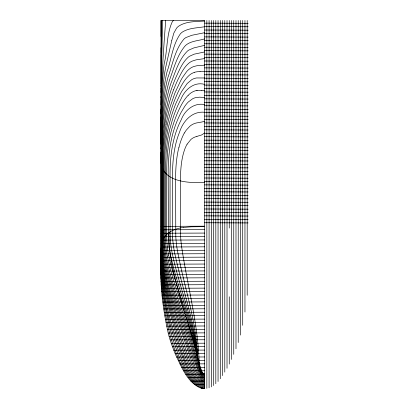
<?xml version="1.0" encoding="UTF-8"?>
<svg xmlns="http://www.w3.org/2000/svg" width="409" height="409" viewBox="0 0 409 409"><rect width="100%" height="100%" fill="white"/><g stroke="black" fill="none" stroke-linecap="round" stroke-linejoin="round"><path stroke-width="0.61" d="M161.018 120.128L161.039 109.07M161.008 117.081L161.013 132.015M161.044 97.72L161.064 90.363M161.028 53.589L161.034 47.669M161.049 144.208C160.18 102.869 162.516 61.626 165.717 20.45M204.607 182.363C186.903 183.36 158.702 181.862 161.044 157.087L161.269 84.182L162.552 20.45M160.998 122.23L161.003 125.154M161.049 92.562L161.064 88.303M161.003 54.382L161.059 84.193M161.039 36.493L161.039 20.45L204.607 20.45L204.607 388.55A14.458 14.458 0 0 1 200.262 387.885C187.419 382.241 181.995 367.747 176.151 355.958A189.198 189.198 0 0 1 174.551 352.149L171.673 344.552A132.404 132.404 0 0 1 168.217 333.105C162.859 308.913 159.735 284.097 161.008 259.291M161.013 20.45L161.059 86.248M161.008 259.178C160.926 250.032 160.216 238.529 168.897 232.752L169.193 243.36L170.144 253.641L172.077 265.564L174.423 276.305L179.715 295.988L193.16 339.772L200.144 367.037L202.399 372.527L203.437 373.698L204.607 374.128L202.93 374.128M161.008 114.009L161.054 96.529M161.028 104.924L161.351 20.45M161.008 258.145C159.873 283.447 163.917 308.626 169.571 333.202A162.894 162.894 0 0 0 175.706 351.991L180.052 362.195L184.633 370.917A97.685 97.685 0 0 0 187.23 375.109C190.62 380.227 194.771 385.59 200.937 387.349A13.85 13.85 0 0 0 203.84 387.814L204.607 387.834M161.243 153.268L161.233 247.905C160.711 273.836 168.073 299.015 175.671 323.545C179.873 336.934 184.239 350.288 189.321 363.376C192.613 370.252 195.062 379.414 202.91 382.333A7.357 7.357 0 0 0 204.607 382.533M161.161 147.741C161.458 123.666 161.095 99.459 164.3 75.542A175.354 175.354 0 0 1 165.722 67.168L171.724 40.655M197.654 357.982C196.678 321.101 183.748 285.814 177.271 249.715A122.112 122.112 0 0 1 175.788 236.755L175.589 179.704C175.614 168.794 176.264 157.787 178.927 147.168M161.381 152.966C161.57 131.611 161.841 110.139 165.379 89.029A144.628 144.628 0 0 1 167.792 77.904C172.567 64.801 174.801 49.591 184.173 38.809A13.732 13.732 0 0 1 185.972 37.546L191.862 35.276L204.607 32.71M197.184 355.835L197.23 353.453A54.152 54.152 0 0 0 197.102 349.649C192.772 316.556 181.34 284.904 174.525 252.297A111.785 111.785 0 0 1 172.618 237.895M166.039 124.673C163.36 139.311 163.022 154.234 163.002 169.07L163.012 241.407L163.661 253.283A102.168 102.168 0 0 0 164.219 257.644L166.049 267.481A194.485 194.485 0 0 0 167.854 275.175L174.045 295.758L190.599 341.561L199.459 370.37L202.061 375.646L203.15 376.73L204.607 377.226M166.044 124.648L167.889 115.522A156.161 156.161 0 0 1 170.226 106.509L174.934 92.966L180.732 80.553A76.238 76.238 0 0 1 182.547 77.388L186.601 71.693A22.541 22.541 0 0 1 188.585 69.653L190.354 68.277A15.097 15.097 0 0 1 193.718 66.565L196.407 65.849A26.156 26.156 0 0 1 198.958 65.522L203.324 65.256A31.35 31.35 0 0 0 204.607 65.138M171.739 40.583L173.815 33.124L176.601 28.124A12.536 12.536 0 0 1 178.528 26.268C186.09 21.161 195.87 21.631 204.607 21.043M173.605 89.806L175.579 84.903A143.482 143.482 0 0 1 177.746 80.016C180.814 73.881 183.82 67.275 189.26 62.838A15.378 15.378 0 0 1 192.036 61.166L196.192 59.826L204.607 58.589M184.449 132.986L185.292 131.601A30.026 30.026 0 0 1 186.361 130.036L189.914 126.192A15.373 15.373 0 0 1 195.144 123.313A19.238 19.238 0 0 1 196.606 122.93L201.627 122.035A20.854 20.854 0 0 0 204.49 121.258M187.148 144.147L190.819 139.561A13.615 13.615 0 0 1 194.239 137.342A19.647 19.647 0 0 1 196.893 136.412M188.155 95.282C182.987 100.778 179.735 107.736 176.806 114.602A137.138 137.138 0 0 0 172.992 125.18C167.741 140.998 166.657 157.828 166.688 174.387L166.714 237.123A100.588 100.588 0 0 0 168.646 255.354M204.607 132.981L201.627 134.95L196.887 136.407M204.607 45.358L193.815 47.919L188.769 50.118A14.627 14.627 0 0 0 187.424 51.089C178.646 59.832 175.251 72.383 170.824 83.635A136.846 136.846 0 0 0 167.424 95.655A162.588 162.588 0 0 0 165.272 106.626C162.112 125.936 161.734 145.558 161.77 165.083L161.775 245.257L162.215 256.019A115.931 115.931 0 0 0 162.598 259.986L163.114 263.933A197.25 197.25 0 0 0 163.886 268.795L164.183 270.487A166.443 166.443 0 0 0 165.18 275.528L168.165 287.655L172.782 302.87L194.49 365.314L197.143 371.755L199.633 376.352L202.061 379L204.607 379.879M204.607 38.916C198.207 40.859 190.793 40.823 185.528 45.445C177.107 55.041 174.019 68.042 169.623 79.765A135.696 135.696 0 0 0 167.429 87.751C161.688 112.633 161.652 138.36 161.535 163.753L161.54 246.535L161.918 256.934A123.472 123.472 0 0 0 162.388 262.031L163.692 271.198A161.34 161.34 0 0 0 164.638 276.32L167.808 289.674L172.414 305.257L192.455 363.673L195.799 371.592L198.789 376.883L201.438 379.67L203.155 380.544L204.607 380.764M204.607 51.953L194.209 54.157L189.566 56.237A15.389 15.389 0 0 0 188.012 57.398C182.266 62.7 179.265 70.179 176.039 77.122A172.813 172.813 0 0 0 173.84 82.449L171.499 88.804A136.949 136.949 0 0 0 168.937 97.132L165.844 111.008L163.416 128.973A232.2 232.2 0 0 0 162.869 135.64L162.102 159.934L162.076 242.588C161.841 262.839 167.158 282.66 173.574 301.709C182.649 325.779 190.021 350.523 199.526 374.399M196.468 90.655L197.153 90.542M183.334 227.465L191.422 226.801L204.607 226.637M204.607 26.754C197.25 27.986 189.229 27.868 182.67 31.866A13.875 13.875 0 0 0 180.43 33.763C172.532 44.847 171.417 59.366 166.974 71.969A152.516 152.516 0 0 0 165.216 80.496C160.86 107.557 161.391 135.108 161.361 162.424L161.361 246.576C160.895 272.634 168.723 297.849 176.662 322.369C181.131 335.983 185.66 349.583 190.696 362.998C193.789 369.552 195.804 378.264 203.028 381.439A6.043 6.043 0 0 0 204.607 381.648M204.607 112.27C192.092 110.921 182.915 121.228 179.479 132.363A78.906 78.906 0 0 0 176.381 141.586C173.15 153.544 172.47 166.039 172.424 178.375L172.644 237.89M200.052 71.575L203.861 71.595A32.439 32.439 0 0 0 204.607 71.585M161.105 226.366L204.607 226.187M161.105 229.807L204.607 229.633M161.105 233.248L204.607 233.074M161.105 236.693L204.607 236.514M161.105 240.134L204.607 239.955M161.105 243.575L204.607 243.396M161.233 247.016L204.607 246.837M161.049 250.456L204.607 250.277M161.059 253.897L204.607 253.723M161.023 253.217L161.039 257.353L204.607 257.164M161.028 260.784L204.607 260.605M160.982 264.224L204.607 264.045M160.926 267.665L161.826 267.66M161.974 267.66L204.607 267.486M160.947 271.106L204.607 270.927M160.803 274.546L204.607 274.373M160.793 277.992L204.607 277.813M160.875 281.433L204.607 281.254M161.054 284.874L204.607 284.695M161.315 288.314L204.607 288.135M161.637 291.755L204.607 291.576M162.005 295.191L204.607 295.017M162.414 298.631L204.607 298.463M162.848 302.072L204.607 301.903M163.314 305.513L204.607 305.344M163.804 308.953L204.607 308.785M164.311 312.389L204.607 312.225M164.842 315.83L204.607 315.666M165.405 319.271L204.607 319.112M166.008 322.706L204.607 322.553M166.662 326.147L204.607 325.993M167.393 329.588L204.607 329.434M168.206 333.023L204.607 332.875M169.121 336.464L204.607 336.316M170.139 339.899L204.607 339.756M171.253 343.335L204.607 343.202M172.47 346.771L204.607 346.643M173.774 350.206L196.77 350.114M196.882 350.114L204.607 350.084M175.17 353.647L197.056 353.555M197.174 353.555L204.607 353.524M176.642 357.077L204.607 356.965M178.206 360.513L204.607 360.406M179.878 363.949L204.607 363.852M181.683 367.384L204.607 367.292M183.641 370.82L204.607 370.733M185.773 374.25L204.607 374.174M188.109 377.681L204.607 377.614M190.814 381.111L204.607 381.055M194.29 384.542L204.607 384.496M201.269 387.952L202.302 387.947M204.285 387.942L204.546 387.942M204.704 23.139L248.166 23.318M204.689 26.585L248.166 26.759M204.674 30.026L248.171 30.2M204.664 33.466L248.166 33.645M204.648 36.907L248.171 37.086M204.633 40.348L248.176 40.527M204.618 43.789L248.176 43.968M204.607 47.229L248.171 47.408M204.607 50.675L248.171 50.849M204.607 54.116L248.156 54.29M204.607 57.557L248.181 57.735M204.607 60.997L248.181 61.176M204.607 64.438L248.181 64.617M204.607 67.879L248.176 68.058M204.607 71.324L248.156 71.498M204.607 74.765L248.161 74.939M204.607 78.206L248.156 78.385M204.607 81.647L248.151 81.826M204.607 85.087L248.151 85.266M204.607 88.528L247.972 88.707M204.607 91.969L248.145 92.148M204.607 95.415L248.151 95.588M204.607 98.855L248.151 99.029M204.607 102.296L248.156 102.475M204.607 105.737L247.966 105.916M204.607 109.177L248.166 109.356M204.607 112.618L248.171 112.797M204.607 116.064L248.176 116.238M204.607 119.505L248.171 119.679M204.607 122.945L248.125 123.124M204.607 126.386L248.13 126.565M204.607 129.827L248.12 130.006M204.607 133.268L248.125 133.446M204.607 136.708L248.151 136.887M204.607 140.154L248.12 140.328M204.607 143.595L248.115 143.769M204.607 147.036L248.115 147.214M204.607 150.476L248.115 150.655M204.607 153.917L248.151 154.096M204.607 157.358L248.058 157.537M204.607 160.803L248.11 160.977M204.607 164.244L248.11 164.418M204.607 167.685L248.11 167.859M204.607 171.126L248.11 171.305M204.607 174.566L248.11 174.745M204.607 178.007L248.11 178.186M204.607 181.448L248.11 181.627M204.607 184.894L248.11 185.067M204.607 188.334L248.11 188.508M204.607 191.775L248.11 191.954M204.607 195.216L248.11 195.395M204.607 198.656L248.11 198.835M204.607 202.097L248.11 202.276M204.607 205.538L248.11 205.717M204.607 208.984L248.11 209.157M204.607 212.424L248.11 212.598M204.607 215.865L248.11 216.044M204.607 219.306L248.11 219.485M204.607 222.747L248.11 222.925M204.607 386.065L203.892 386.045A12.209 12.209 0 0 1 201.182 385.585C195.446 383.826 191.749 378.652 188.748 373.775A90.2 90.2 0 0 1 185.834 368.575C170.185 333.836 161.535 295.482 161.039 257.353M204.607 386.95L203.866 386.929A13.083 13.083 0 0 1 201.049 386.464C195.088 384.711 191.146 379.434 187.941 374.429A93.641 93.641 0 0 1 184.832 369.128L178.554 355.487L172.583 338.289A184.52 184.52 0 0 1 171.177 333.289C164.812 307.553 159.975 281.172 161.013 254.546L161.013 154.454M204.607 385.181L203.917 385.166A11.191 11.191 0 0 1 201.325 384.695C195.86 382.931 192.45 377.87 189.674 373.156A87.664 87.664 0 0 1 187.526 369.209C171.693 332.338 161.044 292.231 161.044 251.888M204.607 384.302L203.953 384.281A9.985 9.985 0 0 1 202.082 383.979C194.474 381.469 191.121 373.422 187.782 366.786C180.926 351.162 175.982 334.766 171.535 318.314C165.461 296.244 160.538 273.58 161.085 250.559M204.607 104.556C194.111 102.511 184.863 110.077 181.294 119.622C172.102 137.204 169.883 157.475 170.062 177.046L170.062 231.954L170.405 240.783A104.152 104.152 0 0 0 172.163 253.043C178.999 285.196 191.269 316.034 196.739 348.478A67.403 67.403 0 0 1 196.908 349.961L197.066 351.817A46.207 46.207 0 0 1 197.179 355.539M204.607 77.981L196.581 77.95A14.325 14.325 0 0 0 191.77 79.658L187.164 83.538L181.928 91.018A79.75 79.75 0 0 0 180.533 93.533L176.023 103.165A134.29 134.29 0 0 0 174.398 107.306L172.542 112.572A161.172 161.172 0 0 0 169.009 124.934C165.108 140.205 164.474 156.049 164.464 171.729L164.561 242.343A103.927 103.927 0 0 0 166.028 256.55C173.482 295.134 192.235 330.375 200.129 368.862A42.393 42.393 0 0 0 200.568 370.165L200.804 370.794M204.607 375.462L203.421 375.053L202.419 374.01A8.006 8.006 0 0 1 202.138 373.586A16.34 16.34 0 0 1 200.834 370.784M204.607 374.578L203.457 374.163L202.501 373.131A7.95 7.95 0 0 1 202.235 372.717M204.607 378.11L203.063 377.635L201.392 375.937L198.385 369.649L189.234 341.602L172.762 295.697L166.882 275.461A183.074 183.074 0 0 1 165.221 267.977L163.564 258.422A105.757 105.757 0 0 1 163.068 254.193L162.491 242.69L162.485 167.741C162.347 147.23 163.349 126.519 168.344 106.544A143.349 143.349 0 0 1 173.595 89.806M201.826 90.512L204.607 90.834M204.607 376.346L203.534 376.04L202.21 374.756L200.078 370.298L191.151 339.414L175.425 295.814L169.07 275.283A210.615 210.615 0 0 1 167.153 267.563L165.011 256.867A99.29 99.29 0 0 1 164.392 252.379L163.661 240.129L163.656 170.4C163.61 153.564 164.346 136.565 168.447 120.159A156.049 156.049 0 0 1 172.347 106.468L172.818 105.118A135.532 135.532 0 0 1 177.838 92.618C180.947 86.253 184.178 79.627 189.648 74.944A15.072 15.072 0 0 1 194.572 72.311M204.607 84.372C193.963 81.432 184.699 89.781 180.931 99.167A86.872 86.872 0 0 0 179.934 101.069L177.419 106.406A137.291 137.291 0 0 0 172.179 120.619L169.531 130.088A124.924 124.924 0 0 0 167.353 141.238L166.166 152.025L165.527 166.131L165.553 240.814A101.769 101.769 0 0 0 167.404 256.883M204.607 97.506L199.469 97.173L195.666 97.633A14.177 14.177 0 0 0 192.711 98.722L188.212 102.061A33.006 33.006 0 0 0 184.74 106.355L181.167 112.281A87.95 87.95 0 0 0 178.815 117.102C170.287 135.353 167.935 155.773 168.196 175.717L168.436 240.691A92.807 92.807 0 0 0 170.042 252.88C176.877 285.993 190.706 317.277 196.775 350.554A76.263 76.263 0 0 1 197.153 353.627L197.353 356.106A49.274 49.274 0 0 1 197.435 357.947M202.905 388.361L204.607 388.489A10.711 10.711 0 0 1 203.58 388.443L202.961 388.356M202.235 388.228L201.254 387.936M202.317 388.213L201.376 387.911M200.318 387.527L200.625 387.676M201.09 376.853L202.424 378.197L203.743 378.877A3.16 3.16 0 0 0 204.607 378.995M168.692 255.349C176.121 290.784 192.833 323.785 197.91 359.746M167.429 256.878L170.318 269.132L174.316 282.946L192.353 336.423L200.338 368.09A41.646 41.646 0 0 0 200.753 369.363L200.972 369.976A16.217 16.217 0 0 0 202.215 372.727M161.044 157.087L161.013 152.046M199.224 364.731C198.401 323.948 186.949 284.373 181.259 244.193A148.482 148.482 0 0 1 180.604 235.61L180.425 181.034C180.497 170.804 181.08 160.389 184.275 150.599A36.212 36.212 0 0 1 187.112 144.126M161.049 85.333L161.049 89.469M161.008 143.82L160.998 123.257M247.194 20.45L247.194 295.278M244.955 20.45L244.955 312.026M242.711 20.45L242.711 325.308M240.472 20.45L240.472 335.078M238.227 20.45L238.227 342.522M235.988 20.45L235.988 348.78M233.743 20.45L233.743 354.352M231.504 20.45L231.504 359.445M229.265 20.45L229.265 228.069M229.265 296.781L229.265 364.087M227.021 20.45L227.021 368.299M224.781 20.45L224.781 372.124M222.537 20.45L222.537 375.615M220.298 20.45L220.298 378.77M218.053 20.45L218.053 381.5M215.814 20.45L215.814 383.765M213.57 20.45L213.57 385.564M211.33 20.45L211.33 386.914M209.086 20.45L209.086 387.844M206.847 20.45L206.847 388.376M161.013 138.053L161.013 148.896M161.013 147.935L161.013 256.954M204.602 387.64A3.517 3.517 0 0 1 204.306 387.584M179.035 147.194A58.18 58.18 0 0 1 184.347 132.93M188.206 95.328A16.094 16.094 0 0 1 196.427 90.496M197.148 90.501A21.866 21.866 0 0 1 201.826 90.532M194.561 72.275A19.32 19.32 0 0 1 200.052 71.626M201.075 376.863A17.014 17.014 0 0 1 199.541 374.393M204.607 383.417A8.722 8.722 0 0 1 202.225 383.085C194.055 379.859 191.197 370.488 187.716 363.197C182.404 349.787 177.976 336.04 173.917 322.205C166.949 298.488 160.589 274.148 161.141 249.229L161.141 159.771C161.274 129.827 160.635 99.786 163.421 69.939A220.287 220.287 0 0 1 164.152 63.983C167.629 50.123 166.238 34.745 172.317 21.697A9.632 9.632 0 0 1 173.447 20.45M204.607 381.837A0.741 0.741 0 0 1 204.398 381.786M168.866 232.741A26.176 13.834 0 0 1 183.304 227.409M204.607 388.223L204.336 388.248L204.607 388.213"/></g></svg>
